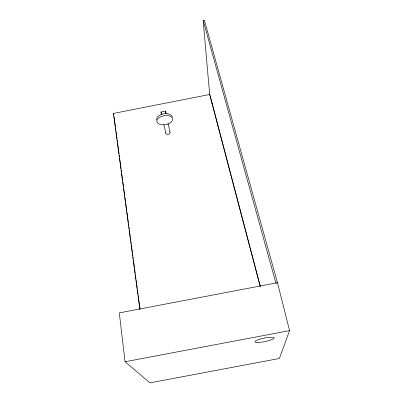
<?xml version="1.0" encoding="UTF-8"?>
<svg xmlns="http://www.w3.org/2000/svg" width="403" height="403" viewBox="0 0 403 403"><rect width="100%" height="100%" fill="white"/><g stroke="black" fill="none" stroke-linecap="round" stroke-linejoin="round"><path stroke-width="0.6" d="M289.555 330.636L279.385 358.474L149.971 382.85L125.056 361.753L119.298 312.884L277.466 282.715L289.555 330.636L125.056 361.753M203.147 20.417L204.376 20.15L277.466 282.715L275.884 283.052L203.147 20.417L209.681 94.488L260.101 286.12M139.912 309.575L113.445 113.439L209.474 94.509M161.487 114.654L161.004 111.989L165.467 111.112L165.996 113.525M113.445 113.439L113.832 115.273M209.625 93.869L260.323 286.478M161.004 111.989L161.563 114.397M163.855 124.663L165.814 133.076M168.187 123.812L170.036 132.244M165.467 111.112L165.96 113.772M113.999 116.522L115.429 127.121M115.601 128.366L115.852 130.234M116.019 131.484L117.031 138.964M117.197 140.209L117.454 142.083M117.621 143.327L119.051 153.926M119.223 155.17L119.474 157.044M119.641 158.288L121.071 168.887M121.243 170.131L121.494 172.005M121.661 173.25L122.673 180.73M122.839 181.98L123.514 186.967M123.681 188.211L124.693 195.692M124.859 196.941L125.535 201.928M125.706 203.172L126.713 210.653M126.885 211.902L128.315 222.501M128.481 223.746L128.733 225.615M128.905 226.864L129.156 228.733M129.323 229.982L130.335 237.463M130.501 238.707L130.753 240.576M130.925 241.825L131.177 243.694M131.343 244.943L132.355 252.424M132.522 253.668L132.778 255.537M132.945 256.787L133.197 258.655M133.368 259.905L134.375 267.385M134.547 268.63L135.217 273.617M135.388 274.866L135.977 279.229M136.143 280.478L136.395 282.347M136.567 283.591L137.237 288.578M137.408 289.828L137.997 294.19M138.164 295.439L138.415 297.308M138.587 298.552L140.017 309.151M212.169 103.531L212.22 104.145M169.88 131.796A2.151 1.824 -12.8 0 1 168.258 134.456A2.151 1.824 -12.8 0 1 165.799 132.597M156.611 119.893A7.979 4.539 -10.3 0 1 163.422 113.873A7.979 4.539 -10.3 0 1 172.262 116.815M167.739 124.043L165.769 124.587A7.995 4.519 -10.3 0 1 157.246 119.701A7.995 4.519 -10.3 0 1 170.147 116.165A7.995 4.519 -10.3 0 1 167.739 124.043M258.172 342.454A9.732 1.793 -11.5 0 0 273.924 338.404A9.732 1.793 -11.5 0 0 261.703 338.666A9.732 1.793 -11.5 0 0 258.172 342.454"/></g></svg>
